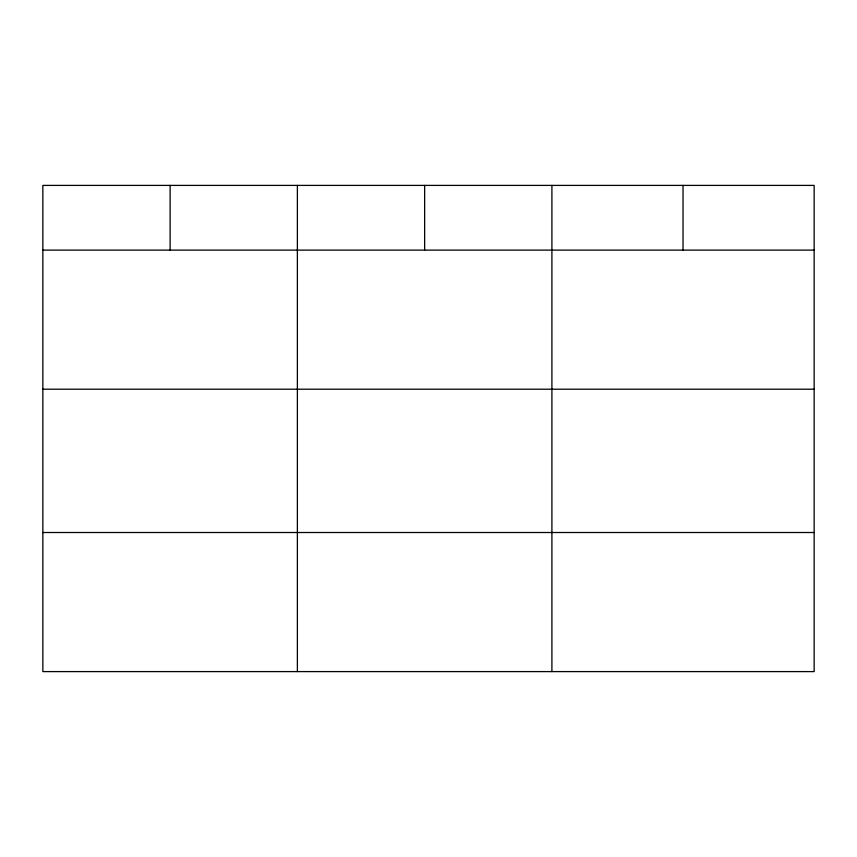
<?xml version="1.0" encoding="UTF-8"?>
<svg xmlns="http://www.w3.org/2000/svg" width="857" height="857" viewBox="0 0 857 857"><rect width="100%" height="100%" fill="white"/><g stroke="black" fill="none" stroke-linecap="round" stroke-linejoin="round"><path stroke-width="1.29" d="M814.15 389.207L814.15 185.401L42.85 185.401L42.85 671.599L814.15 671.599L814.15 389.207L42.85 389.207M42.85 250.115L814.15 250.115M42.85 532.508L814.15 532.508M683.029 185.401L683.029 250.115M551.908 185.401L551.908 671.599M424.644 185.401L424.644 250.115M297.379 185.401L297.379 671.599M170.115 185.401L170.115 250.115"/></g></svg>
